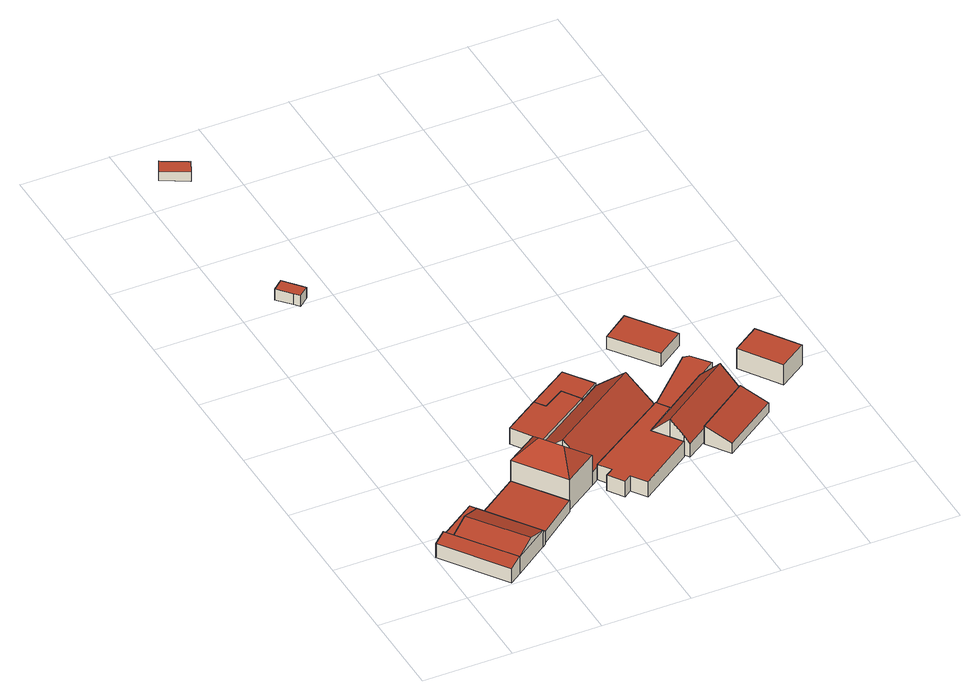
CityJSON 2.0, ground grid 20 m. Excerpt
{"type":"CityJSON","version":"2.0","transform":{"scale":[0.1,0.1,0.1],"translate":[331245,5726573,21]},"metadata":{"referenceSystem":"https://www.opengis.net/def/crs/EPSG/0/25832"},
"CityObjects":{
"building1":{"type":"Building","attributes":{"Gemeindeschluessel":"05170048","Geometrietyp2DReferenz":"3000","function":"51009_1610"},"children":["building1-1","building1-2","building1-3"]},
"building1-1":{"type":"BuildingPart","attributes":{"roofType":"2100","measuredHeight":4.58},"parents":["building1"],"geometry":[{"type":"MultiSurface","lod":"2","boundaries":[[[0,1,2,3]],[[4,5,6,7]],[[3,2,5,4]],[[7,0,3,4]],[[1,6,5,2]],[[8,9,0,7,6,10]],[[9,8,10,1]]],"semantics":{"surfaces":[{"type":"WallSurface"},{"type":"RoofSurface"},{"type":"GroundSurface"},{"type":"ClosureSurface"}],"values":[0,0,0,1,2,0,3]}}]},
"building1-2":{"type":"BuildingPart","attributes":{"roofType":"2100","measuredHeight":3.87},"parents":["building1"],"geometry":[{"type":"MultiSurface","lod":"2","boundaries":[[[11,12,13,14]],[[15,16,12,11]],[[17,18,16,15]],[[11,14,17,15]],[[13,12,16,18]],[[17,14,19]],[[19,14,13,18]]],"semantics":{"surfaces":[{"type":"WallSurface"},{"type":"RoofSurface"},{"type":"GroundSurface"},{"type":"ClosureSurface"}],"values":[0,0,0,1,2,0,3]}}]},
"building1-3":{"type":"BuildingPart","attributes":{"roofType":"1000","measuredHeight":3.55},"parents":["building1"],"geometry":[{"type":"MultiSurface","lod":"2","boundaries":[[[20,21,1,9]],[[14,13,21,20]],[[20,9,8,14]],[[1,21,13,10]],[[8,9,1,10]],[[19,8,10,18]],[[14,19,18,13]]],"semantics":{"surfaces":[{"type":"WallSurface"},{"type":"RoofSurface"},{"type":"GroundSurface"},{"type":"ClosureSurface"}],"values":[0,0,1,2,3,0,3]}}]},
"building2":{"type":"Building","attributes":{"Geometrietyp2DReferenz":"3000","Gemeindeschluessel":"05170048","function":"31001_2720","roofType":"3100","measuredHeight":5.71},"address":[{"country":"Germany","locality":"Wesel","thoroughfareNumber":"1","thoroughfareName":"Gravinsel"}],"geometry":[{"type":"Solid","lod":"2","boundaries":[[[[22,23,24,25]],[[26,27,23,22]],[[28,29,27,26]],[[25,24,29,28]],[[22,30,26]],[[28,31,25]],[[25,31,30,22]],[[26,30,31,28]],[[23,27,29,24]]]],"semantics":{"surfaces":[{"type":"WallSurface"},{"type":"RoofSurface"},{"type":"GroundSurface"}],"values":[[0,0,0,0,0,0,1,1,2]]}}]},
"building3":{"type":"Building","attributes":{"Geometrietyp2DReferenz":"3000","Gemeindeschluessel":"05170048","function":"51009_1610","roofType":"1000","measuredHeight":2.81},"geometry":[{"type":"Solid","lod":"2","boundaries":[[[[32,33,34,35]],[[36,37,33,32]],[[38,39,37,36]],[[35,34,39,38]],[[36,32,35,38]],[[33,37,39,34]]]],"semantics":{"surfaces":[{"type":"WallSurface"},{"type":"RoofSurface"},{"type":"GroundSurface"}],"values":[[0,0,0,0,1,2]]}}]},
"building4":{"type":"Building","attributes":{"name":"Wardmannshaus","Geometrietyp2DReferenz":"3000","Gemeindeschluessel":"05170048","function":"31001_1210","roofType":"3200","measuredHeight":11.6},"address":[{"country":"Germany","locality":"Wesel","thoroughfareNumber":"1","thoroughfareName":"Gravinsel"}],"geometry":[{"type":"Solid","lod":"2","boundaries":[[[[40,41,42,43]],[[44,45,41,40]],[[46,47,45,44]],[[43,42,47,46]],[[40,48,44]],[[46,49,43]],[[43,49,48,40]],[[44,48,49,46]],[[41,45,47,42]]]],"semantics":{"surfaces":[{"type":"WallSurface"},{"type":"RoofSurface"},{"type":"GroundSurface"}],"values":[[0,0,0,0,1,1,1,1,2]]}}]},
"building5":{"type":"Building","attributes":{"Geometrietyp2DReferenz":"3000","Gemeindeschluessel":"05170048","function":"31001_2520","roofType":"1000","measuredHeight":2.71},"address":[{"country":"Germany","locality":"Wesel","thoroughfareNumber":"1","thoroughfareName":"Gravinsel"}],"geometry":[{"type":"Solid","lod":"2","boundaries":[[[[50,51,52,53]],[[54,55,51,50]],[[56,57,55,54]],[[58,59,57,56]],[[60,61,59,58]],[[53,52,61,60]],[[58,56,54,50,53,60]],[[51,55,57,59,61,52]]]],"semantics":{"surfaces":[{"type":"WallSurface"},{"type":"RoofSurface"},{"type":"GroundSurface"}],"values":[[0,0,0,0,0,0,1,2]]}}]},
"building6":{"type":"Building","attributes":{"Geometrietyp2DReferenz":"3000","Gemeindeschluessel":"05170048","function":"31001_2010","roofType":"1000","measuredHeight":3.95},"address":[{"country":"Germany","locality":"Wesel","thoroughfareNumber":"1","thoroughfareName":"Gravinsel"}],"geometry":[{"type":"Solid","lod":"2","boundaries":[[[[62,63,64,65]],[[66,67,63,62]],[[68,69,67,66]],[[70,71,69,68]],[[72,73,71,70]],[[65,64,73,72]],[[70,68,66,62,65,72]],[[63,67,69,71,73,64]]]],"semantics":{"surfaces":[{"type":"WallSurface"},{"type":"RoofSurface"},{"type":"GroundSurface"}],"values":[[0,0,0,0,0,0,1,2]]}}]},
"building7":{"type":"Building","attributes":{"Geometrietyp2DReferenz":"3000","Gemeindeschluessel":"05170048","function":"31001_2074","roofType":"1000","measuredHeight":2.35},"address":[{"country":"Germany","locality":"Wesel","thoroughfareNumber":"1","thoroughfareName":"Gravinsel"}],"geometry":[{"type":"Solid","lod":"2","boundaries":[[[[74,75,76,77]],[[78,79,75,74]],[[80,81,79,78]],[[77,76,81,80]],[[78,74,77,80]],[[75,79,81,76]]]],"semantics":{"surfaces":[{"type":"WallSurface"},{"type":"RoofSurface"},{"type":"GroundSurface"}],"values":[[0,0,0,0,1,2]]}}]},
"building8":{"type":"Building","attributes":{"Geometrietyp2DReferenz":"3000","Gemeindeschluessel":"05170048","function":"31001_2720","roofType":"3100","measuredHeight":9.05},"address":[{"country":"Germany","locality":"Wesel","thoroughfareNumber":"3","thoroughfareName":"Gravinsel"}],"geometry":[{"type":"Solid","lod":"2","boundaries":[[[[82,83,84,85]],[[86,47,83,82]],[[87,88,47,86]],[[89,45,88,87]],[[90,91,45,89]],[[92,93,91,90]],[[94,95,93,92]],[[96,97,95,94]],[[98,99,97,96]],[[85,84,99,98]],[[94,92,90,89,87,96]],[[86,82,85,98,96,87]],[[83,47,88,45,91,93,95,97,99,84]]]],"semantics":{"surfaces":[{"type":"WallSurface"},{"type":"RoofSurface"},{"type":"GroundSurface"}],"values":[[0,0,0,0,0,0,0,0,0,0,1,1,2]]}}]},
"building9":{"type":"Building","attributes":{"Geometrietyp2DReferenz":"3000","Gemeindeschluessel":"05170048","function":"31001_2720","roofType":"1000","measuredHeight":3.86},"address":[{"country":"Germany","locality":"Wesel","thoroughfareNumber":"1","thoroughfareName":"Gravinsel"}],"geometry":[{"type":"Solid","lod":"2","boundaries":[[[[100,101,102,103]],[[104,105,101,100]],[[106,107,105,104]],[[108,109,107,106]],[[110,111,109,108]],[[112,113,111,110]],[[114,115,113,112]],[[116,117,115,114]],[[118,119,117,116]],[[103,102,119,118]],[[116,114,112,110,108,106,104,100,103,118]],[[101,105,107,109,111,113,115,117,119,102]]]],"semantics":{"surfaces":[{"type":"WallSurface"},{"type":"RoofSurface"},{"type":"GroundSurface"}],"values":[[0,0,0,0,0,0,0,0,0,0,1,2]]}}]},
"building10":{"type":"Building","attributes":{"Geometrietyp2DReferenz":"3000","Gemeindeschluessel":"05170048","function":"31001_2010","roofType":"1000","measuredHeight":4.03},"address":[{"country":"Germany","locality":"Wesel","thoroughfareNumber":"1","thoroughfareName":"Gravinsel"}],"geometry":[{"type":"Solid","lod":"2","boundaries":[[[[120,121,122,123]],[[70,71,121,120]],[[68,69,71,70]],[[66,67,69,68]],[[62,63,67,66]],[[123,122,63,62]],[[66,68,70,120,123,62]],[[121,71,69,67,63,122]]]],"semantics":{"surfaces":[{"type":"WallSurface"},{"type":"RoofSurface"},{"type":"GroundSurface"}],"values":[[0,0,0,0,0,0,1,2]]}}]},
"building11":{"type":"Building","attributes":{"Geometrietyp2DReferenz":"3000","Gemeindeschluessel":"05170048","function":"31001_2720","roofType":"3100","measuredHeight":7.84},"address":[{"country":"Germany","locality":"Wesel","thoroughfareNumber":"1","thoroughfareName":"Gravinsel"}],"geometry":[{"type":"Solid","lod":"2","boundaries":[[[[124,125,126,127]],[[128,129,125,124]],[[130,131,129,128]],[[132,133,131,130]],[[134,135,133,132]],[[136,137,135,134]],[[138,139,137,136]],[[140,141,139,138]],[[127,126,141,140]],[[124,127,140,138,136,128]],[[134,132,130,128,136]],[[125,129,131,133,135,137,139,141,126]]]],"semantics":{"surfaces":[{"type":"WallSurface"},{"type":"RoofSurface"},{"type":"GroundSurface"}],"values":[[0,0,0,0,0,0,0,0,0,1,1,2]]}}]},
"building12":{"type":"Building","attributes":{"Geometrietyp2DReferenz":"3000","Gemeindeschluessel":"05170048","function":"31001_2080","roofType":"1000","measuredHeight":2.86},"address":[{"country":"Germany","locality":"Wesel","thoroughfareNumber":"1","thoroughfareName":"Gravinsel"}],"geometry":[{"type":"Solid","lod":"2","boundaries":[[[[142,143,144,145]],[[146,147,143,142]],[[148,135,147,146]],[[149,133,135,148]],[[150,151,133,149]],[[152,153,151,150]],[[145,144,153,152]],[[150,149,148,146,142,145,152]],[[143,147,135,133,151,153,144]]]],"semantics":{"surfaces":[{"type":"WallSurface"},{"type":"RoofSurface"},{"type":"GroundSurface"}],"values":[[0,0,0,0,0,0,0,1,2]]}}]},
"building13":{"type":"Building","attributes":{"Geometrietyp2DReferenz":"3000","Gemeindeschluessel":"05170048","function":"31001_2720","roofType":"2100","measuredHeight":4.52},"address":[{"country":"Germany","locality":"Wesel","thoroughfareNumber":"1","thoroughfareName":"Gravinsel"}],"geometry":[{"type":"Solid","lod":"2","boundaries":[[[[154,155,156,157]],[[158,159,155,154]],[[160,161,159,158]],[[157,156,161,160]],[[158,154,157,160]],[[155,159,161,156]]]],"semantics":{"surfaces":[{"type":"WallSurface"},{"type":"RoofSurface"},{"type":"GroundSurface"}],"values":[[0,0,0,0,1,2]]}}]},
"building14":{"type":"Building","attributes":{"Geometrietyp2DReferenz":"3000","Gemeindeschluessel":"05170048","function":"31001_2074","roofType":"1000","measuredHeight":3.19},"address":[{"country":"Germany","locality":"Wesel","thoroughfareNumber":"1","thoroughfareName":"Gravinsel"}],"geometry":[{"type":"Solid","lod":"2","boundaries":[[[[162,163,164,165]],[[166,167,163,162]],[[168,169,167,166]],[[165,164,169,168]],[[166,162,165,168]],[[163,167,169,164]]]],"semantics":{"surfaces":[{"type":"WallSurface"},{"type":"RoofSurface"},{"type":"GroundSurface"}],"values":[[0,0,0,0,1,2]]}}]},
"building15":{"type":"Building","attributes":{"Geometrietyp2DReferenz":"3000","Gemeindeschluessel":"05170048","function":"51009_1610","roofType":"1000","measuredHeight":5.12},"geometry":[{"type":"Solid","lod":"2","boundaries":[[[[170,171,172,173]],[[174,175,171,170]],[[176,177,175,174]],[[173,172,177,176]],[[174,170,173,176]],[[171,175,177,172]]]],"semantics":{"surfaces":[{"type":"WallSurface"},{"type":"RoofSurface"},{"type":"GroundSurface"}],"values":[[0,0,0,0,1,2]]}}]}
},
"vertices":[
[28,163,49],[28,163,4],[3,146,4],[3,146,39],[102,5,39],[102,5,4],[128,23,4],[128,23,49],[41,145,39],[28,163,39],[41,145,4],
[217,86,39],[217,86,4],[130,208,4],[130,208,39],[210,81,42],[210,81,4],[123,204,42],[123,204,4],[123,204,39],
[118,226,39],[118,226,4],
[210,81,46],[210,81,5],[123,204,5],[123,204,46],[128,23,46],[128,23,5],[41,145,46],[41,145,5],[169,52,62],[82,175,62],
[306,155,36],[306,155,8],[229,265,8],[229,265,36],[217,86,36],[217,86,8],[135,199,36],[135,199,8],
[229,265,88],[229,265,12],[306,155,12],[306,155,88],[304,315,88],[304,315,12],[382,207,88],[382,207,12],[289,259,128],[322,212,128],
[111,1056,33],[111,1056,6],[88,1036,6],[88,1036,33],[140,1021,33],[140,1021,6],[147,1013,33],[147,1013,6],[125,994,33],[125,994,6],[115,1005,33],[115,1005,6],
[377,458,50],[377,458,10],[296,404,10],[296,404,50],[393,435,50],[393,435,10],[442,465,50],[442,465,10],[468,425,50],[468,425,10],[338,339,50],[338,339,10],
[126,1488,27],[126,1488,4],[70,1518,4],[70,1518,27],[112,1457,27],[112,1457,4],[55,1488,27],[55,1488,4],
[399,218,45],[399,218,12],[593,346,12],[593,346,44],[382,207,44],[343,261,103],[343,261,12],[304,315,44],[338,339,44],[338,339,12],[468,425,44],[468,425,12],[515,457,44],[515,457,12],[554,401,103],[554,401,12],[592,346,45],[592,346,12],
[612,317,52],[612,317,13],[593,346,13],[593,346,52],[543,269,52],[543,269,13],[587,207,52],[587,207,13],[464,122,52],[464,122,13],[441,155,52],[441,155,13],[424,143,52],[424,143,13],[400,178,52],[400,178,13],[418,190,52],[418,190,13],[399,218,52],[399,218,13],
[515,457,50],[515,457,10],[471,520,10],[471,520,50],
[587,207,66],[587,207,18],[595,195,18],[595,195,51],[569,232,96],[569,232,18],[543,269,51],[543,269,18],[612,317,51],[612,317,18],[713,388,51],[713,388,18],[739,351,96],[739,351,18],[765,313,51],[765,313,18],[642,227,51],[642,227,18],
[724,458,46],[724,458,18],[710,460,18],[710,460,46],[755,418,46],[755,418,18],[713,388,46],[612,317,46],[593,346,46],[593,346,18],[592,346,46],[592,346,18],
[642,227,58],[642,227,13],[678,174,13],[678,174,38],[765,313,58],[765,313,13],[802,260,38],[802,260,13],
[607,594,41],[607,594,9],[680,495,9],[680,495,41],[669,638,41],[669,638,9],[741,538,41],[741,538,9],
[870,329,62],[870,329,11],[932,370,11],[932,370,62],[810,419,62],[810,419,11],[871,460,62],[871,460,11]
]}
